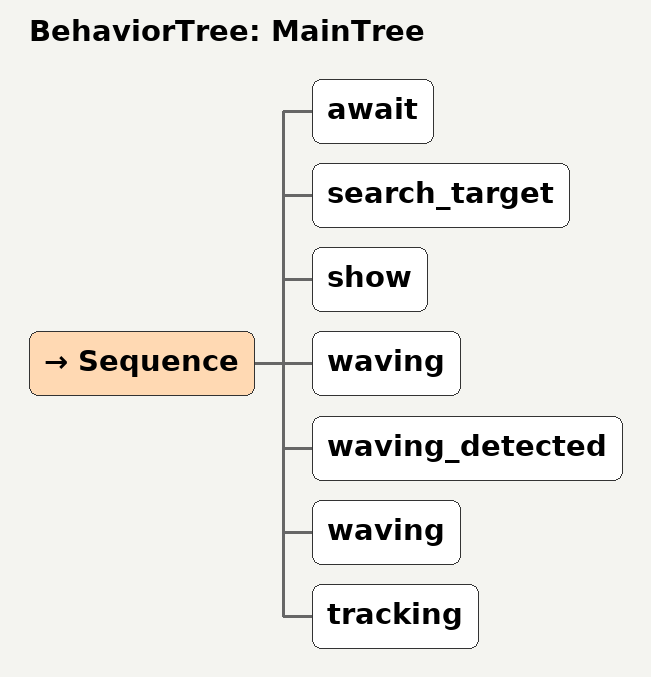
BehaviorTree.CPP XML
<root main_tree_to_execute = "MainTree">
    <BehaviorTree ID="MainTree">
        <Sequence>
            <await/>
            <search_target/>
            <show/>
            <waving/>
            <waving_detected/>
            <waving/>
            <tracking/>
        </Sequence>
    </BehaviorTree>
</root>
